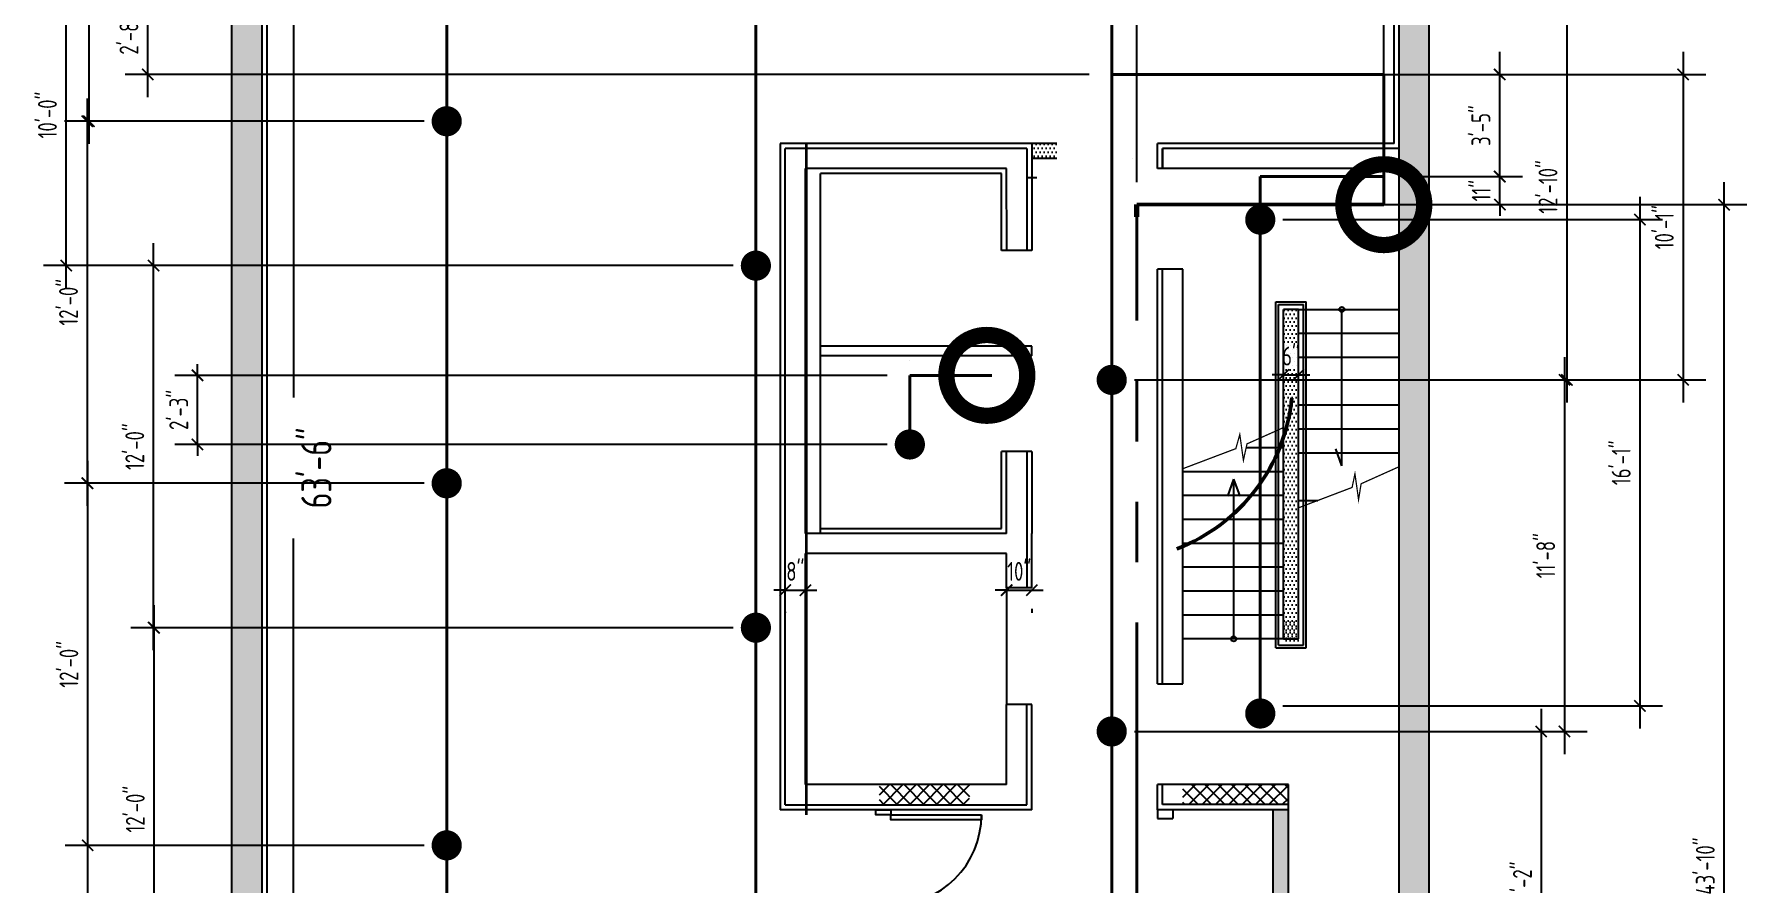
# Model space of a CAD drawing. Header units: inches. Extents: x -7743 to 108965, y 7770 to 27313.
# Drawn here: x 104612 to 105292, y 8180 to 8518 of the extents above; entities that cross this region are included whole.
import ezdxf

# ---------------------------------------------------------------- set-up
doc = ezdxf.new("R2010")
doc.units = ezdxf.units.IN
doc.header["$LTSCALE"] = 192
doc.header["$MEASUREMENT"] = 0
doc.linetypes.add('PHANTOM2', pattern=[1.25, 0.625, -0.125, 0.125, -0.125, 0.125, -0.125])
doc.layers.get('0').update_dxf_attribs({"linetype": 'CONTINUOUS'})
doc.layers.get('DEFPOINTS').update_dxf_attribs({"linetype": 'CONTINUOUS'})
for name, color, linetype in [('1DOORS', 1, 'CONTINUOUS'), ('1SAN', 2, 'CONTINUOUS'), ('1wall', 7, 'CONTINUOUS'), ('A-DOOR', 2, 'CONTINUOUS'), ('A-HATCH', 1, 'CONTINUOUS'), ('A-PLAN-TEXT', 3, 'CONTINUOUS'), ('AFP-DOOR', 2, 'CONTINUOUS'), ('LEADER', 2, 'CONTINUOUS'), ('LIGHT', 2, 'CONTINUOUS'), ('STAIR', 3, 'CONTINUOUS'), ('TEXT', 7, 'CONTINUOUS')]:
    doc.layers.add(name, color=color, linetype=linetype)
doc.styles.get("Standard").update_dxf_attribs({"font": 'architxt.shx', "width": 0.85})
doc.dimstyles.new('DIM192', dxfattribs={"dimscale": 192, "dimtxt": 0.0625, "dimasz": 0.046875, "dimexe": 0.09375, "dimexo": 0.09375, "dimgap": 0.015625, "dimtad": 1, "dimdec": 0, "dimzin": 3, "dimdsep": 46, "dimlunit": 4, "dimtxsty": 'Standard', "dimblk1": 'ARCHTICK', "dimblk2": 'ARCHTICK', "dimsah": 1, "dimcen": 0, "dimdle": 0.09375, "dimclrd": 1, "dimclre": 1, "dimclrt": 1, "dimaunit": 1, "dimadec": 4, "dimazin": 0, "dimtfac": 1, "dimtdec": 0, "dimtix": 1, "dimtmove": 2, "dimatfit": 3, "dimfxl": 1, "dimtolj": 1, "dimtzin": 1, "dimarcsym": 0})
doc.dimstyles.new('DIM96', dxfattribs={"dimscale": 96, "dimtxt": 0.078125, "dimasz": 0.046875, "dimexe": 0.09375, "dimexo": 0.09375, "dimgap": 0.03125, "dimtad": 1, "dimdec": 0, "dimzin": 3, "dimdsep": 46, "dimlunit": 4, "dimtxsty": 'Standard', "dimblk1": 'ARCHTICK', "dimblk2": 'ARCHTICK', "dimsah": 1, "dimcen": 0, "dimdle": 0.09375, "dimadec": 0, "dimazin": 0, "dimtfac": 1, "dimtdec": 0, "dimtix": 1, "dimtmove": 2, "dimatfit": 3, "dimfxl": 1, "dimfrac": 2, "dimtolj": 1, "dimtzin": 1, "dimarcsym": 0})
pattern_1 = [(180, (-44370.1168, 40111.4783), (-0.792, -1.584), [0, -1.584])]
pattern_2 = [(230, (249971.7644, -23052.197), (-7.17260183, 0.62752135), [0.75, -8.25]), (175, (249971.764, -23052.197), (1.38751334, -7.52192134), [0.6, -6.6]), (280.4514, (249971.1666, -23052.145), (-5.78509382, -6.89439542), [0.6374019, -7.01142112]), (226.1842, (249971.764, -23054.197), (-10.6724105, 1.65519014), [1.125, -12.375]), (276.6356, (249970.875, -23054.059), (-9.34662706, -9.7411787), [0.9561029, -10.51713]), (171.1842, (249971.764, -23054.197), (-9.34661945, -9.741186), [0.9, -9.9]), (201, (249970.7644, -23053.697), (-5.96907052, 4.0261889), [0.75, -8.25]), (146, (249970.764, -23053.697), (-2.43315332, -7.25150045), [0.6, -6.6]), (251.4514, (249970.267, -23053.3616), (-8.4022263, -3.22530497), [0.6374019, -7.01142112]), (217.5, (249971.7644, -23052.197), (-0.121598553, -3.32893854), [0, -6.52, 0, -6.7, 0, -6.625]), (187.5, (249971.7644, -23052.197), (-2.630695374, -3.94411712), [0, -3.82, 0, -6.37, 0, -2.525]), (147.5, (249973.9944, -23052.197), (-5.33822436, 0.225548717), [0, -2.5, 0, -7.8, 0, -10.35]), (137.5, (249974.9944, -23052.197), (-5.8318617, -1.00104982), [0, -3.25, 0, -5.18, 0, -7.35])]

# ---------------------------------------------------------------- blocks, each defined once
blk = doc.blocks.new('_ARCHTICK')
at = {"color": 0, "linetype": 'ByBlock', "const_width": 0.15}
blk.add_lwpolyline([(-0.5, -0.5), (0.5, 0.5)], dxfattribs=at)
blk = doc.blocks.new('*D58')
at = {"layer": 'DEFPOINTS', "color": 0, "linetype": 'Continuous', "ltscale": 48, "transparency": 16777216}
for p in [(104910.05, 8297.26), (104918.05, 8296.83), (104918.05, 8287.69)]:
    blk.add_point(p, dxfattribs=at)
at = {"layer": 'LIGHT', "color": 0, "linetype": 'Continuous', "lineweight": -2, "ltscale": 48, "transparency": 16777216}
for p, q in [((104918.05, 8296.69), (104918.05, 8305.83)), ((104910.05, 8296.83), (104905.55, 8296.83)), ((104910.05, 8296.83), (104918.05, 8296.83)), ((104918.05, 8296.83), (104922.55, 8296.83)), ((104910.05, 8288.26), (104910.05, 8287.83))]:
    blk.add_line(p, q, dxfattribs=at)
at = {"layer": 'LIGHT', "color": 0, "linetype": 'Continuous', "lineweight": -2, "ltscale": 48, "transparency": 16777216, "xscale": 4.5, "yscale": 4.5, "zscale": 4.5}
blk.add_blockref('_ARCHTICK', (104910.05, 8296.83), dxfattribs=at)
at = {"layer": 'LIGHT', "color": 0, "linetype": 'Continuous', "lineweight": -2, "ltscale": 48, "transparency": 16777216, "xscale": 4.5, "yscale": 4.5, "zscale": 4.5, "rotation": 180}
blk.add_blockref('_ARCHTICK', (104918.05, 8296.83), dxfattribs=at)
at = {"layer": 'LIGHT', "color": 0, "linetype": 'Continuous', "ltscale": 48, "transparency": 16777216, "insert": (104914.05, 8304.3), "char_height": 7.5, "attachment_point": 5}
blk.add_mtext('\\A1;8"', dxfattribs=at)
blk = doc.blocks.new('*D59')
at = {"layer": 'DEFPOINTS', "color": 0, "linetype": 'Continuous', "ltscale": 48, "transparency": 16777216}
for p in [(104998.05, 8298.46), (105008.05, 8298.46), (105008.05, 8296.83)]:
    blk.add_point(p, dxfattribs=at)
at = {"layer": 'LIGHT', "color": 0, "linetype": 'Continuous', "lineweight": -2, "ltscale": 48, "transparency": 16777216}
for p, q in [((104998.05, 8296.83), (104993.55, 8296.83)), ((104998.05, 8296.83), (105008.05, 8296.83)), ((105008.05, 8296.83), (105012.55, 8296.83)), ((104998.05, 8289.46), (104998.05, 8287.83)), ((105008.05, 8289.46), (105008.05, 8287.83))]:
    blk.add_line(p, q, dxfattribs=at)
at = {"layer": 'LIGHT', "color": 0, "linetype": 'Continuous', "lineweight": -2, "ltscale": 48, "transparency": 16777216, "xscale": 4.5, "yscale": 4.5, "zscale": 4.5}
blk.add_blockref('_ARCHTICK', (104998.05, 8296.83), dxfattribs=at)
at = {"layer": 'LIGHT', "color": 0, "linetype": 'Continuous', "lineweight": -2, "ltscale": 48, "transparency": 16777216, "xscale": 4.5, "yscale": 4.5, "zscale": 4.5, "rotation": 180}
blk.add_blockref('_ARCHTICK', (105008.05, 8296.83), dxfattribs=at)
at = {"layer": 'LIGHT', "color": 0, "linetype": 'Continuous', "ltscale": 48, "transparency": 16777216, "insert": (105003.05, 8304.3), "char_height": 7.5, "attachment_point": 5}
blk.add_mtext('\\A1;10"', dxfattribs=at)
blk = doc.blocks.new('*D61')
at = {"layer": 'DEFPOINTS', "color": 0, "linetype": 'Continuous', "ltscale": 48, "transparency": 16777216}
for p in [(104694.4, 8723), (104714.56, 8723), (104694.4, 7961)]:
    blk.add_point(p, dxfattribs=at)
at = {"layer": 'LIGHT', "color": 1, "linetype": 'Continuous', "lineweight": -2, "ltscale": 48, "transparency": 16777216}
for p, q in [((104714.56, 8741), (104714.56, 8373.47)), ((104712.4, 8723), (104732.56, 8723)), ((104714.56, 7943), (104714.56, 8317.44)), ((104712.4, 7961), (104732.56, 7961))]:
    blk.add_line(p, q, dxfattribs=at)
at = {"layer": 'LIGHT', "color": 1, "linetype": 'Continuous', "lineweight": -2, "ltscale": 48, "transparency": 16777216, "xscale": 9, "yscale": 9, "zscale": 9}
for p, rotation in [((104714.56, 8723), 90), ((104714.56, 7961), 270)]:
    blk.add_blockref('_ARCHTICK', p, dxfattribs=dict(at, rotation=rotation))
at = {"layer": 'LIGHT', "color": 1, "linetype": 'Continuous', "ltscale": 48, "transparency": 16777216, "insert": (104723.67, 8345.45), "char_height": 12, "attachment_point": 5, "rotation": 90}
blk.add_mtext('\\A1;63\'-6"', dxfattribs=at)
blk = doc.blocks.new('DR-36-blk')
at = {"layer": 'AFP-DOOR'}
for points in [[(-38, -6), (-40, -6), (-40, 0), (-38, 0)], [(0, -6), (-2, -6), (-2, 0), (0, 0)], [(-2, -42), (-4, -42), (-4, -6), (-2, -6)]]:
    blk.add_lwpolyline(points, close=True, dxfattribs=at)
blk.add_arc((-2, -6), 36, 180, 270, dxfattribs=at)
blk = doc.blocks.new('*D65')
at = {"layer": 'DEFPOINTS', "color": 0, "linetype": 'Continuous', "ltscale": 48, "transparency": 16777216}
for p in [(105108.05, 8382.47), (105114.05, 8382.47), (105114.05, 8382.47)]:
    blk.add_point(p, dxfattribs=at)
at = {"layer": 'LIGHT', "color": 0, "linetype": 'Continuous', "lineweight": -2, "ltscale": 48, "transparency": 16777216}
for p, q in [((105108.05, 8382.47), (105103.55, 8382.47)), ((105108.05, 8382.47), (105114.05, 8382.47)), ((105114.05, 8382.47), (105118.55, 8382.47))]:
    blk.add_line(p, q, dxfattribs=at)
at = {"layer": 'LIGHT', "color": 0, "linetype": 'Continuous', "lineweight": -2, "ltscale": 48, "transparency": 16777216, "xscale": 4.5, "yscale": 4.5, "zscale": 4.5}
blk.add_blockref('_ARCHTICK', (105108.05, 8382.47), dxfattribs=at)
at = {"layer": 'LIGHT', "color": 0, "linetype": 'Continuous', "lineweight": -2, "ltscale": 48, "transparency": 16777216, "xscale": 4.5, "yscale": 4.5, "zscale": 4.5, "rotation": 180}
blk.add_blockref('_ARCHTICK', (105114.05, 8382.47), dxfattribs=at)
at = {"layer": 'LIGHT', "color": 0, "linetype": 'Continuous', "ltscale": 48, "transparency": 16777216, "insert": (105111.05, 8389.94), "char_height": 7.5, "attachment_point": 5}
blk.add_mtext('\\A1;6"', dxfattribs=at)
blk = doc.blocks.new('*D85')
at = {"layer": 'DEFPOINTS', "color": 0, "linetype": 'Continuous', "lineweight": 200, "transparency": 16777216}
for p in [(105147.97, 8461.33), (105194.16, 8461.33), (105147.97, 8450.16)]:
    blk.add_point(p, dxfattribs=at)
at = {"layer": 'LIGHT', "color": 0, "linetype": 'Continuous', "lineweight": -2, "transparency": 16777216}
for p, q in [((105194.16, 8461.33), (105194.16, 8465.83)), ((105156.97, 8461.33), (105203.16, 8461.33)), ((105194.16, 8450.16), (105194.16, 8461.33)), ((105156.97, 8450.16), (105203.16, 8450.16)), ((105194.16, 8450.16), (105194.16, 8445.66))]:
    blk.add_line(p, q, dxfattribs=at)
at = {"layer": 'LIGHT', "color": 0, "linetype": 'Continuous', "lineweight": -2, "transparency": 16777216, "xscale": 4.5, "yscale": 4.5, "zscale": 4.5}
for p, rotation in [((105194.16, 8461.33), 270), ((105194.16, 8450.16), 90)]:
    blk.add_blockref('_ARCHTICK', p, dxfattribs=dict(at, rotation=rotation))
at = {"layer": 'LIGHT', "color": 0, "linetype": 'Continuous', "lineweight": 40, "transparency": 16777216, "insert": (105186.69, 8455.74), "char_height": 7.5, "attachment_point": 5, "rotation": 90}
blk.add_mtext('\\A1;11"', dxfattribs=at)
blk = doc.blocks.new('*D86')
at = {"layer": 'DEFPOINTS', "color": 0, "linetype": 'Continuous', "lineweight": 200, "transparency": 16777216}
for p in [(105147.97, 8501.92), (105194.05, 8501.92), (105147.97, 8461.33)]:
    blk.add_point(p, dxfattribs=at)
at = {"layer": 'LIGHT', "color": 0, "linetype": 'Continuous', "lineweight": -2, "transparency": 16777216}
for p, q in [((105194.05, 8452.33), (105194.05, 8510.92)), ((105156.97, 8501.92), (105203.05, 8501.92)), ((105156.97, 8461.33), (105203.05, 8461.33))]:
    blk.add_line(p, q, dxfattribs=at)
at = {"layer": 'LIGHT', "color": 0, "linetype": 'Continuous', "lineweight": -2, "transparency": 16777216, "xscale": 4.5, "yscale": 4.5, "zscale": 4.5}
for p, rotation in [((105194.05, 8501.92), 90), ((105194.05, 8461.33), 270)]:
    blk.add_blockref('_ARCHTICK', p, dxfattribs=dict(at, rotation=rotation))
at = {"layer": 'LIGHT', "color": 0, "linetype": 'Continuous', "lineweight": 40, "transparency": 16777216, "insert": (105186.58, 8481.62), "char_height": 7.5, "attachment_point": 5, "rotation": 90}
blk.add_mtext('\\A1;3\'-5"', dxfattribs=at)
blk = doc.blocks.new('*D87')
at = {"layer": 'DEFPOINTS', "color": 0, "linetype": 'Continuous', "lineweight": 200, "transparency": 16777216}
for p in [(105039.81, 8868.33), (105039.81, 8501.92), (105147.97, 8501.92)]:
    blk.add_point(p, dxfattribs=at)
at = {"layer": 'LIGHT', "color": 0, "linetype": 'Continuous', "lineweight": -2, "transparency": 16777216}
for p, q in [((105039.81, 8510.92), (105039.81, 8877.33)), ((105147.97, 8510.92), (105147.97, 8877.33)), ((105156.97, 8868.33), (105030.81, 8868.33))]:
    blk.add_line(p, q, dxfattribs=at)
at = {"layer": 'LIGHT', "color": 0, "linetype": 'Continuous', "lineweight": -2, "transparency": 16777216, "xscale": 4.5, "yscale": 4.5, "zscale": 4.5, "rotation": 180}
blk.add_blockref('_ARCHTICK', (105039.81, 8868.33), dxfattribs=at)
at = {"layer": 'LIGHT', "color": 0, "linetype": 'Continuous', "lineweight": -2, "transparency": 16777216, "xscale": 4.5, "yscale": 4.5, "zscale": 4.5}
blk.add_blockref('_ARCHTICK', (105147.97, 8868.33), dxfattribs=at)
at = {"layer": 'LIGHT', "color": 0, "linetype": 'Continuous', "lineweight": 40, "transparency": 16777216, "insert": (105093.89, 8875.79), "char_height": 7.5, "attachment_point": 5}
blk.add_mtext('\\A1;9\'-0"', dxfattribs=at)
blk = doc.blocks.new('*D88')
at = {"layer": 'DEFPOINTS', "color": 0, "linetype": 'Continuous', "lineweight": 200, "transparency": 16777216}
for p in [(104656.62, 8533.97), (105039.81, 8533.97), (105039.81, 8501.92)]:
    blk.add_point(p, dxfattribs=at)
at = {"layer": 'LIGHT', "color": 0, "linetype": 'Continuous', "lineweight": -2, "transparency": 16777216}
for p, q in [((104656.62, 8492.92), (104656.62, 8542.97)), ((105030.81, 8533.97), (104647.62, 8533.97)), ((105030.81, 8501.92), (104647.62, 8501.92))]:
    blk.add_line(p, q, dxfattribs=at)
at = {"layer": 'LIGHT', "color": 0, "linetype": 'Continuous', "lineweight": -2, "transparency": 16777216, "xscale": 4.5, "yscale": 4.5, "zscale": 4.5}
for p, rotation in [((104656.62, 8533.97), 90), ((104656.62, 8501.92), 270)]:
    blk.add_blockref('_ARCHTICK', p, dxfattribs=dict(at, rotation=rotation))
at = {"layer": 'LIGHT', "color": 0, "linetype": 'Continuous', "lineweight": 40, "transparency": 16777216, "insert": (104649.16, 8517.95), "char_height": 7.5, "attachment_point": 5, "rotation": 90}
blk.add_mtext('\\A1;2\'-8"', dxfattribs=at)
blk = doc.blocks.new('*D92')
at = {"layer": 'DEFPOINTS', "color": 0, "linetype": 'Continuous', "lineweight": 200, "transparency": 16777216}
for p in [(105039.81, 8533.97), (105039.81, 8380.46), (105220.72, 8380.46)]:
    blk.add_point(p, dxfattribs=at)
at = {"layer": 'LIGHT', "color": 0, "linetype": 'Continuous', "lineweight": -2, "transparency": 16777216}
for p, q in [((105220.72, 8542.97), (105220.72, 8371.46)), ((105048.81, 8533.97), (105229.72, 8533.97)), ((105048.81, 8380.46), (105229.72, 8380.46))]:
    blk.add_line(p, q, dxfattribs=at)
at = {"layer": 'LIGHT', "color": 0, "linetype": 'Continuous', "lineweight": -2, "transparency": 16777216, "xscale": 4.5, "yscale": 4.5, "zscale": 4.5}
for p, rotation in [((105220.72, 8533.97), 90), ((105220.72, 8380.46), 270)]:
    blk.add_blockref('_ARCHTICK', p, dxfattribs=dict(at, rotation=rotation))
at = {"layer": 'LIGHT', "color": 0, "linetype": 'Continuous', "lineweight": 40, "transparency": 16777216, "insert": (105213.25, 8457.21), "char_height": 7.5, "attachment_point": 5, "rotation": 90}
blk.add_mtext('\\A1;12\'-10"', dxfattribs=at)
blk = doc.blocks.new('*D93')
at = {"layer": 'DEFPOINTS', "color": 0, "linetype": 'Continuous', "lineweight": 200, "transparency": 16777216}
for p in [(105039.81, 8380.46), (105039.81, 8240.62), (105219.78, 8240.62)]:
    blk.add_point(p, dxfattribs=at)
at = {"layer": 'LIGHT', "color": 0, "linetype": 'Continuous', "lineweight": -2, "transparency": 16777216}
for p, q in [((105219.78, 8389.46), (105219.78, 8231.62)), ((105048.81, 8380.46), (105228.78, 8380.46)), ((105048.81, 8240.62), (105228.78, 8240.62))]:
    blk.add_line(p, q, dxfattribs=at)
at = {"layer": 'LIGHT', "color": 0, "linetype": 'Continuous', "lineweight": -2, "transparency": 16777216, "xscale": 4.5, "yscale": 4.5, "zscale": 4.5}
for p, rotation in [((105219.78, 8380.46), 90), ((105219.78, 8240.62), 270)]:
    blk.add_blockref('_ARCHTICK', p, dxfattribs=dict(at, rotation=rotation))
at = {"layer": 'LIGHT', "color": 0, "linetype": 'Continuous', "lineweight": 40, "transparency": 16777216, "insert": (105212.32, 8310.54), "char_height": 7.5, "attachment_point": 5, "rotation": 90}
blk.add_mtext('\\A1;11\'-8"', dxfattribs=at)
blk = doc.blocks.new('*D96')
at = {"layer": 'DEFPOINTS', "color": 0, "linetype": 'Continuous', "lineweight": 200, "transparency": 16777216}
for p in [(104775.46, 8627.33), (104633.22, 8483.33), (104775.46, 8483.33)]:
    blk.add_point(p, dxfattribs=at)
at = {"layer": 'LIGHT', "color": 0, "linetype": 'Continuous', "lineweight": -2, "transparency": 16777216}
for p, q in [((104633.22, 8636.33), (104633.22, 8474.33)), ((104766.46, 8627.33), (104624.22, 8627.33)), ((104766.46, 8483.33), (104624.22, 8483.33))]:
    blk.add_line(p, q, dxfattribs=at)
at = {"layer": 'LIGHT', "color": 0, "linetype": 'Continuous', "lineweight": -2, "transparency": 16777216, "xscale": 4.5, "yscale": 4.5, "zscale": 4.5}
for p, rotation in [((104633.22, 8627.33), 90), ((104633.22, 8483.33), 270)]:
    blk.add_blockref('_ARCHTICK', p, dxfattribs=dict(at, rotation=rotation))
at = {"layer": 'LIGHT', "color": 0, "linetype": 'Continuous', "lineweight": 40, "transparency": 16777216, "insert": (104625.76, 8555.33), "char_height": 7.5, "attachment_point": 5, "rotation": 90}
blk.add_mtext('\\A1;12\'-0"', dxfattribs=at)
blk = doc.blocks.new('*D97')
at = {"layer": 'DEFPOINTS', "color": 0, "linetype": 'Continuous', "lineweight": 200, "transparency": 16777216}
for p in [(104775.46, 8483.33), (104632.59, 8339.33), (104775.46, 8339.33)]:
    blk.add_point(p, dxfattribs=at)
at = {"layer": 'LIGHT', "color": 0, "linetype": 'Continuous', "lineweight": -2, "transparency": 16777216}
for p, q in [((104632.59, 8492.33), (104632.59, 8330.33)), ((104766.46, 8483.33), (104623.59, 8483.33)), ((104766.46, 8339.33), (104623.59, 8339.33))]:
    blk.add_line(p, q, dxfattribs=at)
at = {"layer": 'LIGHT', "color": 0, "linetype": 'Continuous', "lineweight": -2, "transparency": 16777216, "xscale": 4.5, "yscale": 4.5, "zscale": 4.5}
for p, rotation in [((104632.59, 8483.33), 90), ((104632.59, 8339.33), 270)]:
    blk.add_blockref('_ARCHTICK', p, dxfattribs=dict(at, rotation=rotation))
at = {"layer": 'LIGHT', "color": 0, "linetype": 'Continuous', "lineweight": 40, "transparency": 16777216, "insert": (104625.12, 8411.33), "char_height": 7.5, "attachment_point": 5, "rotation": 90}
blk.add_mtext('\\A1;12\'-0"', dxfattribs=at)
blk = doc.blocks.new('*D98')
at = {"layer": 'DEFPOINTS', "color": 0, "linetype": 'Continuous', "lineweight": 200, "transparency": 16777216}
for p in [(104775.46, 8339.33), (104632.74, 8195.33), (104775.46, 8195.33)]:
    blk.add_point(p, dxfattribs=at)
at = {"layer": 'LIGHT', "color": 0, "linetype": 'Continuous', "lineweight": -2, "transparency": 16777216}
for p, q in [((104632.74, 8348.33), (104632.74, 8186.33)), ((104766.46, 8339.33), (104623.74, 8339.33)), ((104766.46, 8195.33), (104623.74, 8195.33))]:
    blk.add_line(p, q, dxfattribs=at)
at = {"layer": 'LIGHT', "color": 0, "linetype": 'Continuous', "lineweight": -2, "transparency": 16777216, "xscale": 4.5, "yscale": 4.5, "zscale": 4.5}
for p, rotation in [((104632.74, 8339.33), 90), ((104632.74, 8195.33), 270)]:
    blk.add_blockref('_ARCHTICK', p, dxfattribs=dict(at, rotation=rotation))
at = {"layer": 'LIGHT', "color": 0, "linetype": 'Continuous', "lineweight": 40, "transparency": 16777216, "insert": (104625.28, 8267.33), "char_height": 7.5, "attachment_point": 5, "rotation": 90}
blk.add_mtext('\\A1;12\'-0"', dxfattribs=at)
blk = doc.blocks.new('*D99')
at = {"layer": 'DEFPOINTS', "color": 0, "linetype": 'Continuous', "lineweight": 200, "transparency": 16777216}
for p in [(104775.46, 8195.33), (104632.74, 8051.33), (104775.46, 8051.33)]:
    blk.add_point(p, dxfattribs=at)
at = {"layer": 'LIGHT', "color": 0, "linetype": 'Continuous', "lineweight": -2, "transparency": 16777216}
for p, q in [((104632.74, 8204.33), (104632.74, 8042.33)), ((104766.46, 8195.33), (104623.74, 8195.33)), ((104766.46, 8051.33), (104623.74, 8051.33))]:
    blk.add_line(p, q, dxfattribs=at)
at = {"layer": 'LIGHT', "color": 0, "linetype": 'Continuous', "lineweight": -2, "transparency": 16777216, "xscale": 4.5, "yscale": 4.5, "zscale": 4.5}
for p, rotation in [((104632.74, 8195.33), 90), ((104632.74, 8051.33), 270)]:
    blk.add_blockref('_ARCHTICK', p, dxfattribs=dict(at, rotation=rotation))
at = {"layer": 'LIGHT', "color": 0, "linetype": 'Continuous', "lineweight": 40, "transparency": 16777216, "insert": (104625.28, 8123.33), "char_height": 7.5, "attachment_point": 5, "rotation": 90}
blk.add_mtext('\\A1;12\'-0"', dxfattribs=at)
blk = doc.blocks.new('*D100')
at = {"layer": 'DEFPOINTS', "color": 0, "linetype": 'Continuous', "lineweight": 200, "transparency": 16777216}
for p in [(105039.81, 8501.92), (105039.81, 8380.46), (105266.95, 8380.46)]:
    blk.add_point(p, dxfattribs=at)
at = {"layer": 'LIGHT', "color": 0, "linetype": 'Continuous', "lineweight": -2, "transparency": 16777216}
for p, q in [((105266.95, 8510.92), (105266.95, 8371.46)), ((105048.81, 8501.92), (105275.95, 8501.92)), ((105048.81, 8380.46), (105275.95, 8380.46))]:
    blk.add_line(p, q, dxfattribs=at)
at = {"layer": 'LIGHT', "color": 0, "linetype": 'Continuous', "lineweight": -2, "transparency": 16777216, "xscale": 4.5, "yscale": 4.5, "zscale": 4.5}
for p, rotation in [((105266.95, 8501.92), 90), ((105266.95, 8380.46), 270)]:
    blk.add_blockref('_ARCHTICK', p, dxfattribs=dict(at, rotation=rotation))
at = {"layer": 'LIGHT', "color": 0, "linetype": 'Continuous', "lineweight": 40, "transparency": 16777216, "insert": (105259.48, 8441.19), "char_height": 7.5, "attachment_point": 5, "rotation": 90}
blk.add_mtext('\\A1;10\'-1"', dxfattribs=at)
blk = doc.blocks.new('*D101')
at = {"layer": 'DEFPOINTS', "color": 0, "linetype": 'Continuous', "lineweight": 200, "transparency": 16777216}
for p in [(105098.87, 8444.21), (105098.87, 8250.77), (105249.81, 8250.77)]:
    blk.add_point(p, dxfattribs=at)
at = {"layer": 'LIGHT', "color": 0, "linetype": 'Continuous', "lineweight": -2, "transparency": 16777216}
for p, q in [((105249.81, 8453.21), (105249.81, 8241.77)), ((105107.87, 8444.21), (105258.81, 8444.21)), ((105107.87, 8250.77), (105258.81, 8250.77))]:
    blk.add_line(p, q, dxfattribs=at)
at = {"layer": 'LIGHT', "color": 0, "linetype": 'Continuous', "lineweight": -2, "transparency": 16777216, "xscale": 4.5, "yscale": 4.5, "zscale": 4.5}
for p, rotation in [((105249.81, 8444.21), 90), ((105249.81, 8250.77), 270)]:
    blk.add_blockref('_ARCHTICK', p, dxfattribs=dict(at, rotation=rotation))
at = {"layer": 'LIGHT', "color": 0, "linetype": 'Continuous', "lineweight": 40, "transparency": 16777216, "insert": (105242.34, 8347.49), "char_height": 7.5, "attachment_point": 5, "rotation": 90}
blk.add_mtext('\\A1;16\'-1"', dxfattribs=at)
blk = doc.blocks.new('*D102')
at = {"layer": 'DEFPOINTS', "color": 0, "linetype": 'Continuous', "lineweight": 200, "transparency": 16777216}
for p in [(105039.81, 8240.62), (105039.81, 8118.64), (105210.53, 8118.64)]:
    blk.add_point(p, dxfattribs=at)
at = {"layer": 'LIGHT', "color": 0, "linetype": 'Continuous', "lineweight": -2, "transparency": 16777216}
for p, q in [((105210.53, 8249.62), (105210.53, 8109.64)), ((105048.81, 8240.62), (105219.53, 8240.62)), ((105048.81, 8118.64), (105219.53, 8118.64))]:
    blk.add_line(p, q, dxfattribs=at)
at = {"layer": 'LIGHT', "color": 0, "linetype": 'Continuous', "lineweight": -2, "transparency": 16777216, "xscale": 4.5, "yscale": 4.5, "zscale": 4.5}
for p, rotation in [((105210.53, 8240.62), 90), ((105210.53, 8118.64), 270)]:
    blk.add_blockref('_ARCHTICK', p, dxfattribs=dict(at, rotation=rotation))
at = {"layer": 'LIGHT', "color": 0, "linetype": 'Continuous', "lineweight": 40, "transparency": 16777216, "insert": (105203.07, 8179.63), "char_height": 7.5, "attachment_point": 5, "rotation": 90}
blk.add_mtext('\\A1;10\'-2"', dxfattribs=at)
blk = doc.blocks.new('*D105')
at = {"layer": 'DEFPOINTS', "color": 0, "linetype": 'Continuous', "lineweight": 200, "transparency": 16777216}
for p in [(104659.14, 8281.9), (104898.37, 8281.9), (104898.37, 8137.51)]:
    blk.add_point(p, dxfattribs=at)
at = {"layer": 'LIGHT', "color": 0, "linetype": 'Continuous', "lineweight": -2, "transparency": 16777216}
for p, q in [((104659.14, 8128.51), (104659.14, 8290.9)), ((104889.37, 8281.9), (104650.14, 8281.9)), ((104889.37, 8137.51), (104650.14, 8137.51))]:
    blk.add_line(p, q, dxfattribs=at)
at = {"layer": 'LIGHT', "color": 0, "linetype": 'Continuous', "lineweight": -2, "transparency": 16777216, "xscale": 4.5, "yscale": 4.5, "zscale": 4.5}
for p, rotation in [((104659.14, 8281.9), 90), ((104659.14, 8137.51), 270)]:
    blk.add_blockref('_ARCHTICK', p, dxfattribs=dict(at, rotation=rotation))
at = {"layer": 'LIGHT', "color": 0, "linetype": 'Continuous', "lineweight": 40, "transparency": 16777216, "insert": (104651.68, 8209.71), "char_height": 7.5, "attachment_point": 5, "rotation": 90}
blk.add_mtext('\\A1;12\'-0"', dxfattribs=at)
blk = doc.blocks.new('*D106')
at = {"layer": 'DEFPOINTS', "color": 0, "linetype": 'Continuous', "lineweight": 200, "transparency": 16777216}
for p in [(104658.94, 8425.9), (104898.37, 8425.9), (104898.37, 8281.9)]:
    blk.add_point(p, dxfattribs=at)
at = {"layer": 'LIGHT', "color": 0, "linetype": 'Continuous', "lineweight": -2, "transparency": 16777216}
for p, q in [((104658.94, 8272.9), (104658.94, 8434.9)), ((104889.37, 8425.9), (104649.94, 8425.9)), ((104889.37, 8281.9), (104649.94, 8281.9))]:
    blk.add_line(p, q, dxfattribs=at)
at = {"layer": 'LIGHT', "color": 0, "linetype": 'Continuous', "lineweight": -2, "transparency": 16777216, "xscale": 4.5, "yscale": 4.5, "zscale": 4.5}
for p, rotation in [((104658.94, 8425.9), 90), ((104658.94, 8281.9), 270)]:
    blk.add_blockref('_ARCHTICK', p, dxfattribs=dict(at, rotation=rotation))
at = {"layer": 'LIGHT', "color": 0, "linetype": 'Continuous', "lineweight": 40, "transparency": 16777216, "insert": (104651.48, 8353.9), "char_height": 7.5, "attachment_point": 5, "rotation": 90}
blk.add_mtext('\\A1;12\'-0"', dxfattribs=at)
blk = doc.blocks.new('*D107')
at = {"layer": 'DEFPOINTS', "color": 0, "linetype": 'Continuous', "lineweight": 200, "transparency": 16777216}
for p in [(104624.22, 8545.72), (104898.37, 8545.72), (104898.37, 8425.9)]:
    blk.add_point(p, dxfattribs=at)
at = {"layer": 'LIGHT', "color": 0, "linetype": 'Continuous', "lineweight": -2, "transparency": 16777216}
for p, q in [((104624.22, 8416.9), (104624.22, 8554.72)), ((104889.37, 8545.72), (104615.22, 8545.72)), ((104889.37, 8425.9), (104615.22, 8425.9))]:
    blk.add_line(p, q, dxfattribs=at)
at = {"layer": 'LIGHT', "color": 0, "linetype": 'Continuous', "lineweight": -2, "transparency": 16777216, "xscale": 4.5, "yscale": 4.5, "zscale": 4.5}
for p, rotation in [((104624.22, 8545.72), 90), ((104624.22, 8425.9), 270)]:
    blk.add_blockref('_ARCHTICK', p, dxfattribs=dict(at, rotation=rotation))
at = {"layer": 'LIGHT', "color": 0, "linetype": 'Continuous', "lineweight": 40, "transparency": 16777216, "insert": (104616.76, 8485.81), "char_height": 7.5, "attachment_point": 5, "rotation": 90}
blk.add_mtext('\\A1;10\'-0"', dxfattribs=at)
blk = doc.blocks.new('*D111')
at = {"layer": 'DEFPOINTS', "color": 0, "linetype": 'Continuous', "lineweight": 200, "transparency": 16777216}
for p in [(104676.41, 8382.26), (104959.57, 8382.26), (104959.57, 8354.78)]:
    blk.add_point(p, dxfattribs=at)
at = {"layer": 'LIGHT', "color": 0, "linetype": 'Continuous', "lineweight": -2, "transparency": 16777216}
for p, q in [((104676.41, 8382.26), (104676.41, 8386.76)), ((104950.57, 8382.26), (104667.41, 8382.26)), ((104676.41, 8354.78), (104676.41, 8382.26)), ((104950.57, 8354.78), (104667.41, 8354.78)), ((104676.41, 8354.78), (104676.41, 8350.28))]:
    blk.add_line(p, q, dxfattribs=at)
at = {"layer": 'LIGHT', "color": 0, "linetype": 'Continuous', "lineweight": -2, "transparency": 16777216, "xscale": 4.5, "yscale": 4.5, "zscale": 4.5}
for p, rotation in [((104676.41, 8382.26), 270), ((104676.41, 8354.78), 90)]:
    blk.add_blockref('_ARCHTICK', p, dxfattribs=dict(at, rotation=rotation))
at = {"layer": 'LIGHT', "color": 0, "linetype": 'Continuous', "lineweight": 40, "transparency": 16777216, "insert": (104668.95, 8368.52), "char_height": 7.5, "attachment_point": 5, "rotation": 90}
blk.add_mtext('\\A1;2\'-3"', dxfattribs=at)
blk = doc.blocks.new('*D219')
at = {"layer": 'DEFPOINTS', "color": 0, "linetype": 'Continuous', "lineweight": 40, "transparency": 16777216}
for p in [(105049.77, 8450.16), (105283.25, 8450.16), (105049.77, 7924.02)]:
    blk.add_point(p, dxfattribs=at)
at = {"layer": 'LIGHT', "color": 0, "linetype": 'Continuous', "lineweight": -2, "transparency": 16777216}
for p, q in [((105283.25, 7915.02), (105283.25, 8459.16)), ((105058.77, 8450.16), (105292.25, 8450.16)), ((105058.77, 7924.02), (105292.25, 7924.02))]:
    blk.add_line(p, q, dxfattribs=at)
at = {"layer": 'LIGHT', "color": 0, "linetype": 'Continuous', "lineweight": -2, "transparency": 16777216, "xscale": 4.5, "yscale": 4.5, "zscale": 4.5}
for p, rotation in [((105283.25, 8450.16), 90), ((105283.25, 7924.02), 270)]:
    blk.add_blockref('_ARCHTICK', p, dxfattribs=dict(at, rotation=rotation))
at = {"layer": 'LIGHT', "color": 0, "linetype": 'Continuous', "lineweight": 40, "transparency": 16777216, "insert": (105275.78, 8187.09), "char_height": 7.5, "attachment_point": 5, "rotation": 90}
blk.add_mtext('\\A1;43\'-10"', dxfattribs=at)
blk = doc.blocks.new('*D220')
at = {"layer": 'DEFPOINTS', "color": 0, "linetype": 'Continuous', "lineweight": 40, "transparency": 16777216}
for p in [(105147.97, 8894.28), (105049.77, 8450.16), (105147.97, 8450.16)]:
    blk.add_point(p, dxfattribs=at)
at = {"layer": 'LIGHT', "color": 0, "linetype": 'Continuous', "lineweight": -2, "transparency": 16777216}
for p, q in [((105049.77, 8459.16), (105049.77, 8903.28)), ((105147.97, 8459.16), (105147.97, 8903.28)), ((105040.77, 8894.28), (105156.97, 8894.28))]:
    blk.add_line(p, q, dxfattribs=at)
at = {"layer": 'LIGHT', "color": 0, "linetype": 'Continuous', "lineweight": -2, "transparency": 16777216, "xscale": 4.5, "yscale": 4.5, "zscale": 4.5, "rotation": 180}
blk.add_blockref('_ARCHTICK', (105049.77, 8894.28), dxfattribs=at)
at = {"layer": 'LIGHT', "color": 0, "linetype": 'Continuous', "lineweight": -2, "transparency": 16777216, "xscale": 4.5, "yscale": 4.5, "zscale": 4.5}
blk.add_blockref('_ARCHTICK', (105147.97, 8894.28), dxfattribs=at)
at = {"layer": 'LIGHT', "color": 0, "linetype": 'Continuous', "lineweight": 40, "transparency": 16777216, "insert": (105098.87, 8901.74), "char_height": 7.5, "attachment_point": 5}
blk.add_mtext('\\A1;8\'-2"', dxfattribs=at)

msp = doc.modelspace()

# ---------------------------------------------------------------- hatches: boundary and pattern name
at = {"layer": '1DOORS'}
h = msp.add_hatch(dxfattribs=at)
h.set_pattern_fill('ANSI37', color=256, scale=30, angle=270, style=0)
h.set_pattern_definition([(315, (246011.577, -20166.1575), (2.65165043, 2.65165043), []), (45, (246011.577, -20166.1575), (-2.65165043, 2.65165043), [])])
h.paths.add_polyline_path([(104947.45, 8211.5), (104983.24, 8211.5), (104983.24, 8219.5), (104947.45, 8219.5)])
h = msp.add_hatch(dxfattribs=at)
h.set_pattern_fill('ANSI37', color=256, scale=30, angle=270, style=0)
h.set_pattern_definition([(315, (249971.7644, -23052.197), (2.65165043, 2.65165043), []), (45, (249971.7644, -23052.197), (-2.65165043, 2.65165043), [])])
h.paths.add_polyline_path([(105110.05, 8211.51), (105110.05, 8219.51), (105068.05, 8219.51), (105068.05, 8211.51)])
at = {"layer": 'A-PLAN-TEXT'}
h = msp.add_hatch(dxfattribs=at)
h.set_pattern_fill('DOTS', color=2, scale=25.344, angle=180, style=0)
h.set_pattern_definition(pattern_1)
h.paths.add_polyline_path([(105018.05, 8474.5), (105008.05, 8474.5), (105008.05, 8468.5), (105018.05, 8468.5)])
h = msp.add_hatch(dxfattribs=at)
h.set_pattern_fill('DOTS', color=2, scale=25.344, angle=180, style=0)
h.set_pattern_definition([(180, (124317.5189, 6583.4735), (-0.792, -1.584), [0, -1.584])])
h.paths.add_polyline_path([(105108.05, 8275.5), (105114.05, 8275.5), (105114.05, 8408.5), (105108.05, 8408.5)])
h = msp.add_hatch(dxfattribs=at)
h.set_pattern_fill('DOTS', color=2, scale=25.344, angle=180, style=0)
h.set_pattern_definition([(7e-15, (-40312.3382, -23042.72), (0.792, -1.584), [0, -1.584])])
h.paths.add_polyline_path([(105114.05, 8277.42), (105108.05, 8277.42), (105108.05, 8284.98), (105114.05, 8284.98)])
h = msp.add_hatch(dxfattribs=at)
h.set_pattern_fill('DOTS', color=2, scale=25.344, angle=180, style=0)
h.set_pattern_definition(pattern_1)
h.paths.add_polyline_path([(104952.05, 8093.14), (105000.06, 8093.14), (105000.06, 8099.14), (104952.05, 8099.14), (104952.05, 8104.74), (104946.05, 8104.74), (104946.05, 7961), (104952.05, 7961)])
h.paths.add_polyline_path([(105000.05, 8169.5), (104946.05, 8169.5), (104946.05, 8156.54), (104952.05, 8156.54), (104952.05, 8163.5), (105000.05, 8163.5)])
h.paths.add_polyline_path([(105110.05, 8209.51), (105104.05, 8209.51), (105104.05, 8169.51), (105064.05, 8169.51), (105064.05, 8173.76), (105058.05, 8173.76), (105058.05, 8169.51), (105048.05, 8169.51), (105048.05, 8163.51), (105104.05, 8163.51), (105104.05, 8051.47), (105110.05, 8051.47), (105154.05, 8051.47), (105154.05, 8057.47), (105110.05, 8057.47)])
h.paths.add_polyline_path([(105110.05, 8011.47), (105104.05, 8011.47), (105104.05, 7961), (105110.05, 7961)])
at = {"layer": 'LIGHT', "linetype": 'Continuous', "ltscale": 48}
h = msp.add_hatch(dxfattribs=at)
h.set_pattern_fill('AR-CONC', color=256, angle=180, style=0)
h.set_pattern_definition(pattern_2)
h.paths.add_polyline_path([(104702.05, 8670.8), (104690.05, 8670.8), (104690.05, 7949), (104726.05, 7949), (104726.05, 7961), (104702.05, 7961)])
h = msp.add_hatch(dxfattribs=at)
h.set_pattern_fill('AR-CONC', color=256, angle=180, style=0)
h.set_pattern_definition(pattern_2)
h.paths.add_polyline_path([(105070.93, 8479.3), (105070.93, 8459.83), (105087.39, 8459.83), (105087.39, 8479.3)], flags=25)
h.paths.add_polyline_path([(104831.3, 8300.92), (104781, 8300.92), (104781, 8274.6), (104831.3, 8274.6)], flags=9)
h.paths.add_polyline_path([(104720.08, 8373.85), (104720.08, 8316.51), (104746.41, 8316.51), (104746.41, 8373.85)], flags=9)
h.paths.add_polyline_path([(104953.79, 8668.08), (104901.69, 8668.08), (104901.69, 8641.75), (104953.79, 8641.75)], flags=9)
h.paths.add_polyline_path([(105122.08, 8602), (105122.08, 8551.7), (105148.41, 8551.7), (105148.41, 8602)], flags=25)
h.paths.add_polyline_path([(104885.94, 8400.31), (104758.53, 8400.31), (104758.53, 8387.64), (104885.94, 8387.64)], flags=9)
h.paths.add_polyline_path([(104885.94, 8416.18), (104763.59, 8416.18), (104763.59, 8403.51), (104885.94, 8403.51)], flags=9)
h.paths.add_polyline_path([(104857.4, 8428.53), (104810.45, 8428.53), (104810.45, 8418.03), (104857.4, 8418.03)], flags=9)
h.paths.add_polyline_path([(104885.94, 8384.58), (104786.53, 8384.58), (104786.53, 8371.91), (104885.94, 8371.91)], flags=9)
h.paths.add_polyline_path([(104848.57, 7935.85), (104833.25, 7935.85), (104833.25, 7925.35), (104848.57, 7925.35)], flags=9)
h.paths.add_polyline_path([(104942.45, 7961), (104942.45, 7949), (105166.05, 7949), (105166.05, 8670.8), (105154.05, 8670.8), (105154.05, 8464.5), (105154.05, 7961)])

# ---------------------------------------------------------------- linework, layer by layer
at = {"layer": '1DOORS'}
for p, q in [((105006.05, 8472.5), (104910.04, 8472.5)), ((104918.04, 8319.38), (104918.06, 8464.5)), ((104998.05, 8464.5), (104918.06, 8464.5)), ((104998.06, 8431.94), (104998.05, 8464.5)), ((104998.05, 8319.39), (104998.05, 8351.98)), ((104998.05, 8319.38), (104918.04, 8319.38))]:
    msp.add_line(p, q, dxfattribs=at)
at = {"layer": '1SAN', "color": 1}
for p, q in [((105060.05, 8472.5), (105060.05, 8464.5)), ((104983.24, 8219.5), (104983.24, 8219.5))]:
    msp.add_line(p, q, dxfattribs=at)
at = {"layer": '1SAN'}
msp.add_line((104998.05, 8297.75), (104998.05, 8251.32), dxfattribs=at)
at = {"layer": '1wall'}
for p, q in [((104690.05, 7949), (104690.05, 8735)), ((105166.05, 7949), (105166.05, 8735)), ((104704.05, 7961), (104704.05, 8721)), ((105152.05, 8474.5), (105152.05, 8721)), ((105008.05, 8474.5), (104908.05, 8474.5)), ((104908.05, 8474.5), (104908.05, 8209.51)), ((105008.05, 8474.5), (105008.05, 8431.94)), ((105018.05, 8474.5), (105008.05, 8474.5)), ((105018.05, 8468.5), (105008.05, 8468.5)), ((105048, 8468.5), (105048, 8468.5)), ((105152.05, 8474.5), (105058.05, 8474.5)), ((105058.05, 8464.5), (105058.05, 8474.5)), ((105058.05, 8464.5), (105058.05, 8474.5)), ((105058.05, 8464.5), (105058.05, 8474.5)), ((104996.05, 8462.5), (104924.03, 8462.5)), ((104996.06, 8431.94), (104996.05, 8462.5)), ((105154.05, 8464.5), (105058.05, 8464.5)), ((105154.05, 7961), (105154.05, 8464.5)), ((105006.06, 8461), (105010.06, 8461)), ((105008.05, 8431.94), (104996.06, 8431.94)), ((105068.05, 8424.5), (105058.05, 8424.5)), ((105058.05, 8259.51), (105058.05, 8424.5)), ((105068.05, 8259.51), (105068.05, 8424.5)), ((105114.05, 8408.5), (105108.05, 8408.5)), ((105108.05, 8277.42), (105108.05, 8408.5)), ((105114.05, 8277.42), (105114.05, 8408.5)), ((104996.05, 8321.39), (104996.05, 8351.98)), ((105008.05, 8351.98), (104996.05, 8351.98)), ((105008.05, 8351.98), (105008.05, 8319.38)), ((105008.05, 8297.75), (105008.05, 8319.38)), ((104998.05, 8311.38), (104918.05, 8311.38)), ((104918.05, 8219.5), (104918.05, 8311.38)), ((104998.05, 8297.75), (104998.05, 8311.38)), ((105008.05, 8297.75), (104998.05, 8297.75)), ((105108.05, 8277.42), (105114.05, 8277.42)), ((105058.05, 8259.51), (105068.05, 8259.51)), ((105008.05, 8251.32), (104998.05, 8251.32)), ((104998.05, 8219.5), (104998.05, 8251.32)), ((105008.05, 8209.51), (105008.05, 8251.32)), ((104998.05, 8219.5), (104918.05, 8219.5)), ((104998.05, 8219.5), (104998.05, 8219.5)), ((105058.05, 8209.51), (105058.05, 8219.51)), ((105110.05, 8219.51), (105058.05, 8219.51)), ((105110.05, 8057.47), (105110.05, 8219.51)), ((105008.05, 8209.51), (104908.05, 8209.51)), ((105110.05, 8209.51), (105058.05, 8209.51)), ((105058.05, 8209.51), (105058.05, 8206.07)), ((105058.05, 8206.07), (105064.05, 8206.07)), ((105064.05, 8209.51), (105064.05, 8206.07)), ((105104.05, 8169.51), (105104.05, 8209.51))]:
    msp.add_line(p, q, dxfattribs=at)
at = {"layer": 'A-DOOR'}
for p, q in [((104702.05, 7961), (104702.05, 8723)), ((105154.05, 8464.5), (105154.05, 8723))]:
    msp.add_line(p, q, dxfattribs=at)
at = {"layer": 'A-HATCH'}
for p, q in [((104910.05, 8211.5), (104910.04, 8472.5)), ((105006.05, 8472.5), (105006.05, 8431.94)), ((105154.05, 8472.5), (105060.05, 8472.5)), ((105060.05, 8464.5), (105060.05, 8472.5)), ((105060.05, 8259.51), (105060.05, 8424.5)), ((105105.05, 8273.93), (105105.05, 8411.5)), ((105105.05, 8411.5), (105117.05, 8411.5)), ((105106.05, 8274.93), (105106.05, 8410.5)), ((105106.05, 8410.5), (105116.05, 8410.5)), ((105116.05, 8274.93), (105116.05, 8410.5)), ((105117.05, 8273.93), (105117.05, 8411.5)), ((105006.05, 8351.98), (105006.05, 8297.75)), ((105105.05, 8273.93), (105108.05, 8273.93)), ((105106.05, 8274.93), (105108.05, 8274.93)), ((105108.05, 8274.93), (105116.05, 8274.93)), ((105108.05, 8273.93), (105117.05, 8273.93)), ((105006.04, 8211.5), (105006.05, 8251.32)), ((105060.05, 8211.51), (105060.05, 8219.51)), ((104910.05, 8211.5), (105006.04, 8211.5)), ((105110.05, 8211.51), (105060.05, 8211.51))]:
    msp.add_line(p, q, dxfattribs=at)
at = {"layer": 'LEADER'}
for p, q in [((105114.05, 8408.5), (105154.05, 8408.5)), ((105131.29, 8346.29), (105131.29, 8408.5)), ((105114.05, 8399), (105154.05, 8399)), ((105114.05, 8389.5), (105154.05, 8389.5)), ((105114.05, 8370.5), (105154.05, 8370.5)), ((105114.05, 8361), (105154.05, 8361)), ((105108.05, 8353.42), (105093.23, 8353.42)), ((105131.29, 8346.29), (105128.84, 8353.03)), ((105114.05, 8351.5), (105154.05, 8351.5)), ((105108.05, 8343.92), (105068.05, 8343.92)), ((105088.27, 8341.01), (105085.82, 8334.26)), ((105088.27, 8341.01), (105088.27, 8277.42)), ((105088.27, 8341.01), (105090.72, 8334.26)), ((105108.05, 8334.42), (105068.05, 8334.42)), ((105114.05, 8332.5), (105121.75, 8332.5)), ((105108.05, 8324.92), (105068.05, 8324.92)), ((105108.05, 8315.42), (105068.05, 8315.42)), ((105108.05, 8305.92), (105068.05, 8305.92)), ((105108.05, 8296.42), (105068.05, 8296.42)), ((105108.05, 8286.92), (105068.05, 8286.92)), ((105108.05, 8277.42), (105068.05, 8277.42))]:
    msp.add_line(p, q, dxfattribs=at)
for centre in [(105131.29, 8408.5), (105088.3, 8277.42)]:
    msp.add_circle(centre, 1, dxfattribs=at)
at = {"layer": 'LIGHT', "color": 98, "linetype": 'Continuous', "lineweight": 40}
for p, q in [((104775.46, 8699.33), (104775.46, 8051.33)), ((104898.37, 8699.33), (104898.37, 7990.51)), ((105039.81, 8699.33), (105039.81, 8468.5)), ((105147.97, 8501.92), (105039.81, 8501.92)), ((105147.97, 8450.16), (105147.97, 8501.92)), ((105039.81, 8468.5), (105039.81, 8088.14)), ((105147.97, 8461.33), (105098.87, 8461.33)), ((105098.87, 8461.33), (105098.87, 8247.77))]:
    msp.add_line(p, q, dxfattribs=at)
at = {"layer": 'LIGHT', "color": 116, "linetype": 'Continuous', "lineweight": 35, "true_color": 0x136734}
msp.add_line((104918.35, 8474.5), (104918.35, 8207.5), dxfattribs=at)
at = {"layer": 'LIGHT', "color": 159, "linetype": 'PHANTOM2', "lineweight": 200, "true_color": 0x22346e}
msp.add_line((105049.77, 8445.34), (105049.77, 8450.16), dxfattribs=at)
at = {"layer": 'LIGHT', "color": 159, "linetype": 'PHANTOM2', "lineweight": 50, "true_color": 0x22346e}
msp.add_line((105049.77, 8450.16), (105147.97, 8450.16), dxfattribs=at)
at = {"layer": 'LIGHT', "color": 159, "linetype": 'PHANTOM2', "lineweight": 40, "true_color": 0x22346e}
msp.add_line((105049.77, 7924.02), (105049.77, 8445.34), dxfattribs=at)
at = {"layer": 'LIGHT', "color": 249, "linetype": 'Continuous', "lineweight": 35}
msp.add_line((104959.57, 8387.98), (104959.57, 8387.98), dxfattribs=at)
at = {"layer": 'LIGHT', "color": 244, "linetype": 'Continuous', "lineweight": 40, "true_color": 0x991b1e}
for p, q in [((104959.57, 8382.26), (104959.57, 8351.78)), ((104992.17, 8382.26), (104959.57, 8382.26))]:
    msp.add_line(p, q, dxfattribs=at)
at = {"layer": 'LIGHT', "color": 6, "linetype": 'Continuous', "lineweight": 35, "const_width": 6}
for points in [[(104772.46, 8483.33, 1), (104778.46, 8483.33, 1)], [(105095.87, 8444.21, 1), (105101.87, 8444.21, 1)], [(104895.37, 8425.9, 1), (104901.37, 8425.9, 1)], [(105036.81, 8380.46, 1), (105042.81, 8380.46, 1)], [(104956.57, 8354.78, 1), (104962.57, 8354.78, 1)], [(104772.46, 8339.33, 1), (104778.46, 8339.33, 1)], [(104895.37, 8281.9, 1), (104901.37, 8281.9, 1)], [(105095.87, 8247.77, 1), (105101.87, 8247.77, 1)], [(105036.81, 8240.62, 1), (105042.81, 8240.62, 1)], [(104772.46, 8195.33, 1), (104778.46, 8195.33, 1)]]:
    msp.add_lwpolyline(points, format="xyb", close=True, dxfattribs=at)
at = {"layer": 'LIGHT', "color": 27, "linetype": 'Continuous', "lineweight": 40, "const_width": 6.47}
msp.add_lwpolyline([(105131.9, 8450.16, 1), (105164.05, 8450.16, 1)], format="xyb", close=True, dxfattribs=at)
at = {"layer": 'LIGHT', "color": 240, "linetype": 'Continuous', "lineweight": 40, "true_color": 0xed1f24, "const_width": 6.47}
msp.add_lwpolyline([(104974.1, 8382.26, 1), (105006.24, 8382.26, 1)], format="xyb", close=True, dxfattribs=at)
at = {"layer": 'LIGHT', "color": 159, "linetype": 'Continuous', "lineweight": 50, "true_color": 0x22346e}
msp.add_arc((105039.81, 8380.46), 72, 291.06427, 354.31135, dxfattribs=at)
at = {"layer": 'STAIR', "const_width": 0.5}
for points in [[(105108.2, 8361.54), (105093.58, 8355), (105092.16, 8348.49), (105090.73, 8358.73), (105089.15, 8353.12), (105068.2, 8345.18)], [(105153.98, 8345.9), (105138.95, 8339.15), (105137.94, 8332.85), (105136.5, 8343.09), (105135.37, 8337.68), (105113.98, 8329.55)]]:
    msp.add_lwpolyline(points, dxfattribs=at)
at = {"layer": 'TEXT', "ltscale": 50}
for p, q in [((104924.04, 8319.38), (104924.03, 8462.5)), ((105008.05, 8393.94), (104924.03, 8393.94)), ((105004, 8393.94), (104960.8, 8393.94)), ((105008, 8389.98), (105008, 8393.94)), ((105008, 8389.98), (104924.03, 8389.98)), ((105008.05, 8389.98), (104998.05, 8389.98)), ((104924.04, 8321.38), (104996.05, 8321.39))]:
    msp.add_line(p, q, dxfattribs=at)

# ---------------------------------------------------------------- block references
at = {"layer": 'A-DOOR', "rotation": 89.99999999999999}
msp.add_blockref('DR-36-blk', (104946.05, 8209.5), dxfattribs=at)

# ---------------------------------------------------------------- dimensions: what is measured, and where the dimension line sits
at = {"layer": 'LIGHT', "color": 27, "linetype": 'Continuous', "lineweight": 40}
for base, p1, p2, picture, middle in [((105147.97, 8894.28), (105049.77, 8450.16), (105147.97, 8450.16), '*D220', (105098.87, 8901.74)), ((105039.81, 8868.33), (105147.97, 8501.92), (105039.81, 8501.92), '*D87', (105093.89, 8875.79))]:
    dim = msp.add_linear_dim(base=base, p1=p1, p2=p2, dimstyle='DIM96', dxfattribs=at)
    dim.commit()
    dim.dimension.update_dxf_attribs({"geometry": picture, "text_midpoint": middle})
at = {"layer": 'LIGHT', "linetype": 'Continuous', "ltscale": 48}
dim = msp.add_linear_dim(base=(104714.56, 8723), p1=(104694.4, 7961), p2=(104694.4, 8723), angle=270, dimstyle='DIM192', dxfattribs=at)
dim.commit()
dim.dimension.update_dxf_attribs({"geometry": '*D61', "text_midpoint": (104723.67, 8345.45), "dimtype": 160})
at = {"layer": 'LIGHT', "color": 27, "linetype": 'Continuous', "lineweight": 40}
for base, p1, p2, picture, middle in [((104633.22, 8483.33), (104775.46, 8627.33), (104775.46, 8483.33), '*D96', (104625.76, 8555.33)), ((104624.22, 8545.72), (104898.37, 8425.9), (104898.37, 8545.72), '*D107', (104616.76, 8485.81)), ((104656.62, 8533.97), (105039.81, 8501.92), (105039.81, 8533.97), '*D88', (104649.16, 8517.95)), ((105220.72, 8380.46), (105039.81, 8533.97), (105039.81, 8380.46), '*D92', (105213.25, 8457.21)), ((105266.95, 8380.46), (105039.81, 8501.92), (105039.81, 8380.46), '*D100', (105259.48, 8441.19)), ((105194.05, 8501.92), (105147.97, 8461.33), (105147.97, 8501.92), '*D86', (105186.58, 8481.62)), ((104632.59, 8339.33), (104775.46, 8483.33), (104775.46, 8339.33), '*D97', (104625.12, 8411.33)), ((105194.16, 8461.33), (105147.97, 8450.16), (105147.97, 8461.33), '*D85', (105186.69, 8455.74)), ((105283.25, 8450.16), (105049.77, 7924.02), (105049.77, 8450.16), '*D219', (105275.78, 8187.09)), ((105249.81, 8250.77), (105098.87, 8444.21), (105098.87, 8250.77), '*D101', (105242.34, 8347.49)), ((104658.94, 8425.9), (104898.37, 8281.9), (104898.37, 8425.9), '*D106', (104651.48, 8353.9)), ((104676.41, 8382.26), (104959.57, 8354.78), (104959.57, 8382.26), '*D111', (104668.95, 8368.52)), ((105219.78, 8240.62), (105039.81, 8380.46), (105039.81, 8240.62), '*D93', (105212.32, 8310.54)), ((104632.74, 8195.33), (104775.46, 8339.33), (104775.46, 8195.33), '*D98', (104625.28, 8267.33)), ((104659.14, 8281.9), (104898.37, 8137.51), (104898.37, 8281.9), '*D105', (104651.68, 8209.71)), ((105210.53, 8118.64), (105039.81, 8240.62), (105039.81, 8118.64), '*D102', (105203.07, 8179.63)), ((104632.74, 8051.33), (104775.46, 8195.33), (104775.46, 8051.33), '*D99', (104625.28, 8123.33))]:
    dim = msp.add_linear_dim(base=base, p1=p1, p2=p2, angle=90, dimstyle='DIM96', dxfattribs=at)
    dim.commit()
    dim.dimension.update_dxf_attribs({"geometry": picture, "text_midpoint": middle})
at = {"layer": 'LIGHT', "color": 1, "linetype": 'Continuous', "ltscale": 48}
for base, p1, p2, picture, middle in [((105114.05, 8382.47), (105108.05, 8382.47), (105114.05, 8382.47), '*D65', (105111.05, 8389.94)), ((104918.05, 8296.83), (104910.05, 8297.26), (104918.05, 8287.69), '*D58', (104914.05, 8304.3)), ((105008.05, 8296.83), (104998.05, 8298.46), (105008.05, 8298.46), '*D59', (105003.05, 8304.3))]:
    dim = msp.add_linear_dim(base=base, p1=p1, p2=p2, dimstyle='DIM96', dxfattribs=at)
    dim.commit()
    dim.dimension.update_dxf_attribs({"geometry": picture, "text_midpoint": middle})

doc.saveas('drawing.dxf')
